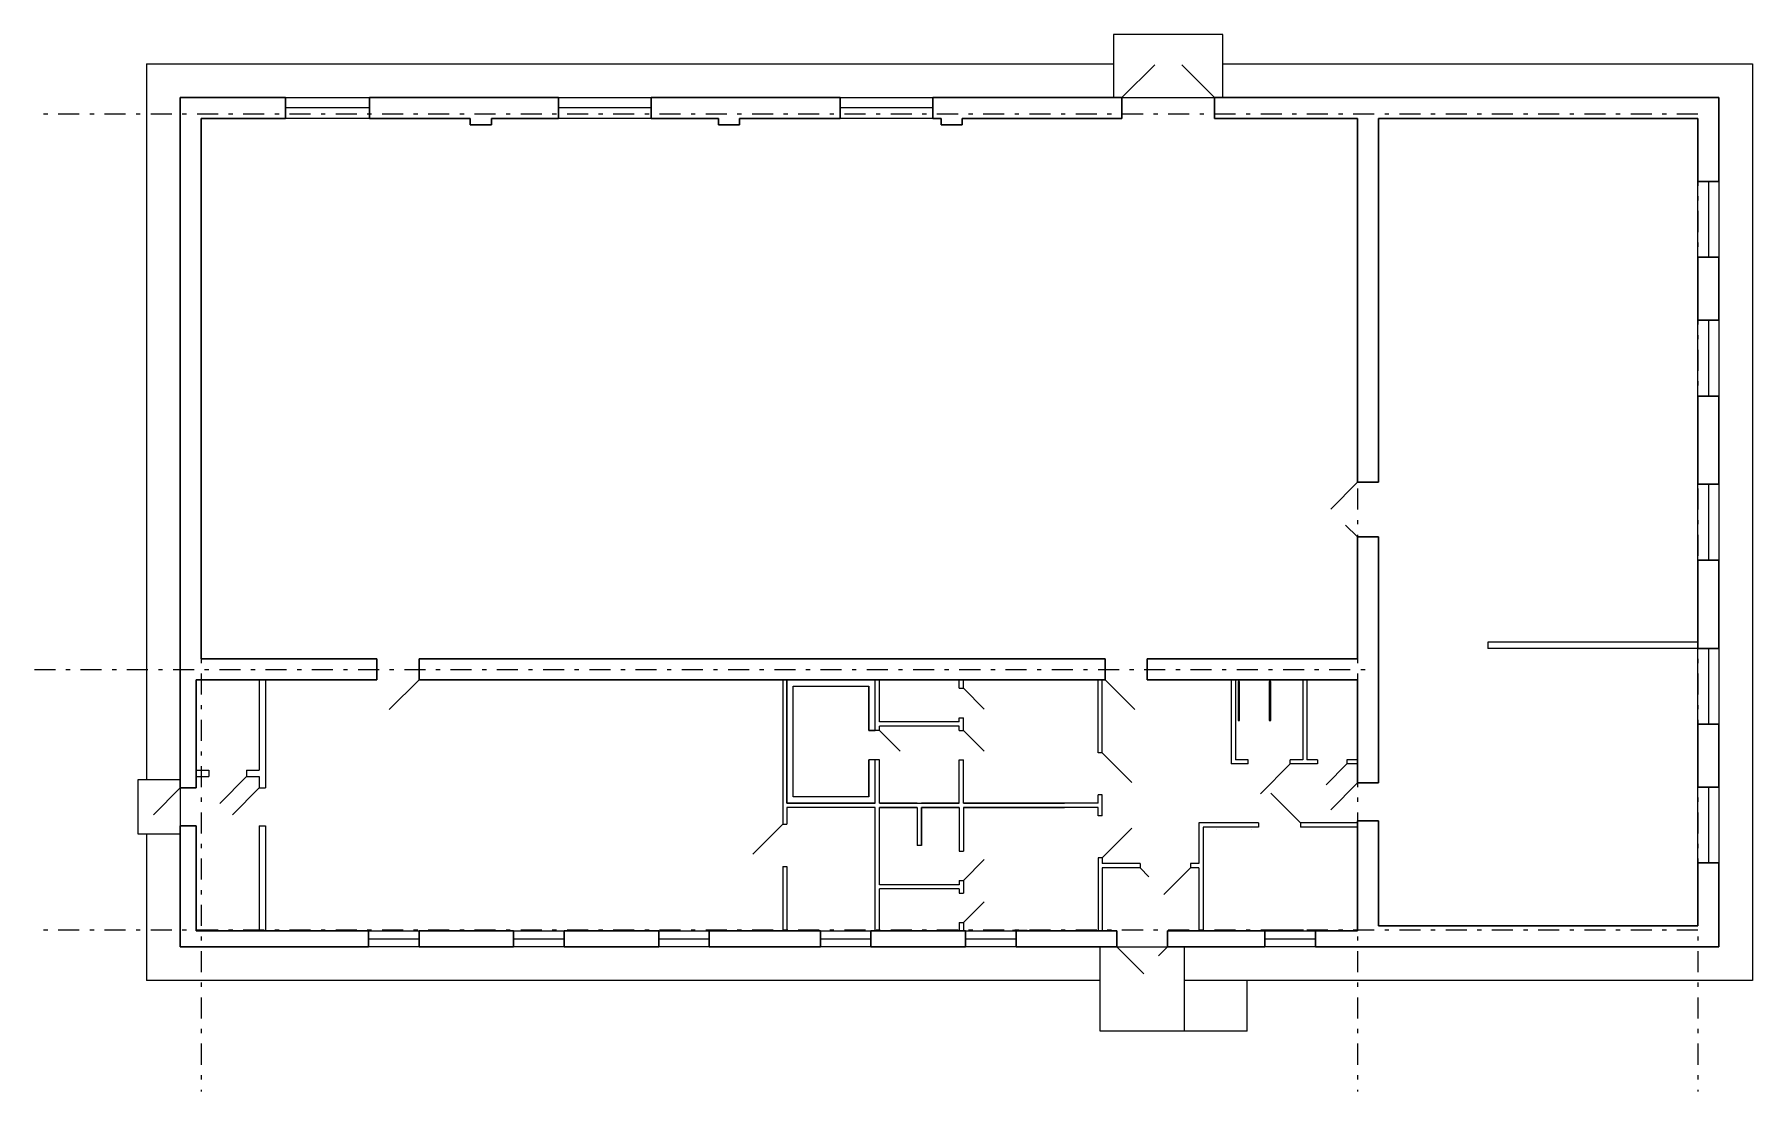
# Model space of a CAD drawing. Header units: metres. Extents: x 2.6 to 43.4, y 2.3 to 27.4.
import ezdxf

# ---------------------------------------------------------------- set-up
doc = ezdxf.new("R2010")
doc.units = ezdxf.units.M
doc.header["$MEASUREMENT"] = 0
doc.linetypes.add('( Dashdot )', pattern=[1.001, 0.5, -0.25, 0.001, -0.25])

msp = doc.modelspace()

# ---------------------------------------------------------------- linework, layer by layer
at = {"color": 7, "linetype": 'Continuous', "lineweight": 0}
for p, q in [((30.824, 27.418), (28.224, 27.418)), ((28.224, 27.418), (28.224, 25.918)), ((30.824, 25.918), (30.824, 27.418)), ((5.224, 26.718), (5.224, 9.698)), ((5.224, 26.718), (28.224, 26.718)), ((30.824, 26.718), (43.424, 26.718)), ((43.424, 26.718), (43.424, 4.918)), ((28.224, 25.918), (30.824, 25.918)), ((28.224, 25.918), (28.224, 25.918)), ((22.554, 12.068), (20.454, 12.068)), ((20.454, 12.068), (20.454, 9.133)), ((20.604, 11.318), (20.604, 11.918)), ((20.604, 11.918), (22.404, 11.918)), ((22.404, 11.918), (22.404, 11.318)), ((22.554, 10.868), (22.554, 12.068)), ((20.604, 9.283), (20.604, 11.318)), ((22.404, 11.318), (22.404, 10.958)), ((22.404, 10.958), (22.404, 10.868)), ((22.404, 10.958), (22.404, 10.958)), ((22.404, 10.868), (22.554, 10.868)), ((22.554, 10.168), (22.404, 10.168)), ((22.404, 10.168), (22.404, 9.283)), ((22.554, 9.133), (22.554, 10.168)), ((20.454, 9.133), (22.554, 9.133)), ((20.964, 9.283), (20.604, 9.283)), ((22.404, 9.283), (20.964, 9.283)), ((5.224, 8.398), (5.224, 4.918)), ((27.904, 3.718), (27.904, 5.718)), ((27.904, 5.718), (27.904, 5.718)), ((27.904, 5.718), (29.904, 5.718)), ((29.904, 5.718), (29.904, 3.718)), ((27.904, 4.918), (5.224, 4.918)), ((43.424, 4.918), (29.904, 4.918)), ((31.404, 3.718), (31.404, 4.918)), ((31.404, 3.718), (27.904, 3.718))]:
    msp.add_line(p, q, dxfattribs=at)
at = {"color": 7, "linetype": 'Continuous', "lineweight": 13}
for p, q in [((28.424, 25.918), (29.202, 26.695)), ((30.624, 25.918), (29.846, 26.695)), ((34.024, 16.768), (33.388, 16.131)), ((34.024, 15.468), (33.741, 15.75)), ((42.124, 12.968), (37.124, 12.968)), ((37.124, 12.968), (37.124, 12.818)), ((42.124, 12.818), (37.124, 12.818)), ((8.054, 12.068), (8.054, 9.498)), ((11.704, 12.068), (10.997, 11.36)), ((20.354, 12.068), (20.354, 8.633)), ((20.454, 9.133), (20.454, 12.068)), ((20.604, 11.918), (22.404, 11.918)), ((20.604, 9.283), (20.604, 11.918)), ((22.404, 10.868), (22.404, 11.918)), ((22.554, 10.868), (22.554, 12.068)), ((22.654, 11.068), (22.654, 12.068)), ((24.554, 11.868), (24.554, 12.068)), ((24.554, 11.868), (24.654, 11.868)), ((24.654, 11.868), (24.654, 12.068)), ((24.654, 11.868), (25.149, 11.373)), ((27.854, 10.333), (27.854, 12.068)), ((27.954, 10.333), (27.954, 12.068)), ((28.024, 12.068), (28.731, 11.36)), ((29.724, 12.068), (30.624, 12.068)), ((31.024, 12.068), (31.024, 10.068)), ((31.124, 12.068), (31.124, 10.168)), ((32.724, 12.068), (32.724, 10.168)), ((24.554, 11.068), (22.654, 11.068)), ((24.554, 11.068), (24.554, 11.168)), ((24.554, 11.168), (24.654, 11.168)), ((24.654, 10.868), (24.654, 11.168)), ((22.654, 10.868), (22.404, 10.868)), ((24.554, 10.968), (22.654, 10.968)), ((22.654, 10.868), (22.654, 10.968)), ((22.654, 10.868), (23.149, 10.373)), ((24.554, 10.868), (24.554, 10.968)), ((24.554, 10.868), (24.654, 10.868)), ((24.654, 10.868), (25.149, 10.373)), ((27.954, 10.333), (27.854, 10.333)), ((27.954, 10.333), (28.661, 9.625)), ((22.404, 9.283), (22.404, 10.168)), ((22.654, 10.168), (22.404, 10.168)), ((22.554, 9.133), (22.554, 10.168)), ((22.654, 9.133), (22.654, 10.168)), ((24.554, 9.133), (24.554, 10.168)), ((24.554, 10.168), (24.654, 10.168)), ((24.654, 9.133), (24.654, 10.168)), ((31.424, 10.068), (31.024, 10.068)), ((31.424, 10.168), (31.124, 10.168)), ((31.424, 10.068), (31.424, 10.168)), ((32.424, 10.068), (31.717, 9.36)), ((32.724, 10.168), (32.424, 10.168)), ((32.424, 10.068), (32.424, 10.168)), ((33.074, 10.068), (32.424, 10.068)), ((33.074, 10.168), (32.824, 10.168)), ((33.074, 10.168), (33.074, 10.068)), ((33.774, 10.068), (33.279, 9.573)), ((34.024, 10.168), (33.774, 10.168)), ((33.774, 10.168), (33.774, 10.068)), ((34.024, 10.068), (33.774, 10.068)), ((6.024, 9.498), (5.388, 8.861)), ((7.604, 9.768), (6.968, 9.131)), ((7.904, 9.498), (7.268, 8.861)), ((7.904, 9.768), (7.904, 9.498)), ((7.904, 9.498), (8.054, 9.498)), ((34.024, 9.618), (33.388, 8.981)), ((22.554, 9.133), (20.454, 9.133)), ((22.554, 9.033), (20.454, 9.033)), ((20.454, 9.033), (20.454, 8.633)), ((22.404, 9.283), (20.604, 9.283)), ((22.554, 6.098), (22.554, 9.033)), ((23.554, 9.133), (22.654, 9.133)), ((22.654, 7.198), (22.654, 9.033)), ((23.554, 9.033), (22.654, 9.033)), ((23.554, 9.033), (23.554, 8.133)), ((24.554, 9.133), (23.654, 9.133)), ((23.654, 9.033), (23.654, 8.133)), ((24.554, 9.033), (23.654, 9.033)), ((24.554, 9.033), (24.554, 7.998)), ((27.854, 9.133), (24.654, 9.133)), ((27.854, 9.033), (24.654, 9.033)), ((24.654, 9.033), (24.654, 7.998)), ((27.854, 9.133), (27.854, 9.333)), ((27.954, 9.333), (27.854, 9.333)), ((27.854, 8.833), (27.854, 9.033)), ((27.954, 8.833), (27.954, 9.333)), ((32.674, 8.668), (31.967, 9.375)), ((7.904, 8.598), (8.054, 8.598)), ((7.904, 8.598), (7.904, 6.098)), ((8.054, 8.598), (8.054, 6.098)), ((20.354, 8.633), (19.647, 7.925)), ((20.354, 8.633), (20.454, 8.633)), ((27.954, 8.833), (27.854, 8.833)), ((30.254, 8.668), (30.254, 7.698)), ((31.674, 8.668), (30.254, 8.668)), ((31.674, 8.668), (31.674, 8.568)), ((34.024, 8.668), (32.674, 8.668)), ((32.674, 8.668), (32.674, 8.568)), ((27.954, 7.833), (28.661, 8.54)), ((30.354, 8.568), (30.354, 6.098)), ((31.674, 8.568), (30.354, 8.568)), ((34.024, 8.568), (32.674, 8.568)), ((23.654, 8.133), (23.554, 8.133)), ((24.554, 7.998), (24.654, 7.998)), ((24.654, 7.298), (25.149, 7.793)), ((27.954, 7.833), (27.854, 7.833)), ((27.854, 7.833), (27.854, 6.098)), ((27.954, 7.833), (27.954, 7.698)), ((20.354, 7.633), (20.454, 7.633)), ((20.354, 7.633), (20.354, 6.098)), ((20.454, 7.633), (20.454, 6.098)), ((28.854, 7.698), (27.954, 7.698)), ((27.954, 7.598), (27.954, 6.098)), ((28.854, 7.598), (27.954, 7.598)), ((28.854, 7.698), (28.854, 7.598)), ((28.854, 7.598), (29.066, 7.385)), ((30.054, 7.598), (29.418, 6.961)), ((30.254, 7.698), (30.054, 7.698)), ((30.054, 7.698), (30.054, 7.598)), ((30.254, 7.598), (30.054, 7.598)), ((30.254, 7.598), (30.254, 6.098)), ((24.554, 7.198), (22.654, 7.198)), ((22.654, 6.098), (22.654, 7.098)), ((24.554, 7.098), (22.654, 7.098)), ((24.554, 7.298), (24.654, 7.298)), ((24.554, 7.298), (24.554, 7.198)), ((24.554, 7.098), (24.554, 6.998)), ((24.554, 6.998), (24.654, 6.998)), ((24.654, 7.298), (24.654, 6.998)), ((24.654, 6.298), (25.149, 6.793)), ((24.554, 6.298), (24.654, 6.298)), ((24.554, 6.298), (24.554, 6.098)), ((24.654, 6.298), (24.654, 6.098)), ((28.304, 5.718), (28.941, 5.081)), ((29.504, 5.718), (29.292, 5.505))]:
    msp.add_line(p, q, dxfattribs=at)
at = {"lineweight": 30}
for p, q in [((6.024, 25.918), (8.524, 25.918)), ((6.024, 25.918), (6.024, 9.498)), ((8.524, 25.918), (8.524, 25.418)), ((10.524, 25.918), (10.524, 25.418)), ((10.524, 25.918), (15.024, 25.918)), ((15.024, 25.918), (15.024, 25.418)), ((17.224, 25.918), (17.224, 25.418)), ((17.224, 25.918), (21.724, 25.918)), ((21.724, 25.918), (21.724, 25.418)), ((23.924, 25.918), (23.924, 25.418)), ((23.924, 25.918), (28.424, 25.918)), ((28.424, 25.918), (28.424, 25.418)), ((30.624, 25.918), (30.624, 25.418)), ((30.624, 25.918), (42.624, 25.918)), ((42.624, 25.918), (42.624, 23.918)), ((6.524, 25.418), (8.524, 25.418)), ((6.524, 25.418), (6.524, 12.568)), ((10.524, 25.418), (12.924, 25.418)), ((12.924, 25.418), (12.924, 25.268)), ((13.424, 25.418), (13.424, 25.268)), ((13.424, 25.418), (15.024, 25.418)), ((17.224, 25.418), (18.824, 25.418)), ((18.824, 25.418), (18.824, 25.268)), ((19.324, 25.418), (19.324, 25.268)), ((19.324, 25.418), (21.724, 25.418)), ((23.924, 25.418), (24.124, 25.418)), ((24.124, 25.418), (24.124, 25.268)), ((24.624, 25.418), (24.624, 25.268)), ((24.624, 25.418), (28.424, 25.418)), ((30.624, 25.418), (34.024, 25.418)), ((34.024, 25.418), (34.024, 16.768)), ((34.524, 25.418), (34.524, 16.768)), ((34.524, 25.418), (42.124, 25.418)), ((42.124, 25.418), (42.124, 23.918)), ((12.924, 25.268), (13.424, 25.268)), ((18.824, 25.268), (19.324, 25.268)), ((24.124, 25.268), (24.624, 25.268)), ((42.124, 23.918), (42.624, 23.918)), ((42.124, 22.118), (42.624, 22.118)), ((42.124, 22.118), (42.124, 20.618)), ((42.624, 22.118), (42.624, 20.618)), ((42.124, 20.618), (42.624, 20.618)), ((42.124, 18.818), (42.624, 18.818)), ((42.124, 18.818), (42.124, 16.718)), ((42.624, 18.818), (42.624, 16.718)), ((34.024, 16.768), (34.524, 16.768)), ((42.124, 16.718), (42.624, 16.718)), ((34.024, 15.468), (34.524, 15.468)), ((34.024, 15.468), (34.024, 12.568)), ((34.524, 15.468), (34.524, 9.618)), ((42.124, 14.918), (42.624, 14.918)), ((42.124, 14.918), (42.124, 12.818)), ((42.624, 14.918), (42.624, 12.818)), ((42.124, 12.818), (42.624, 12.818)), ((6.524, 12.568), (10.704, 12.568)), ((10.704, 12.568), (10.704, 12.068)), ((11.704, 12.568), (11.704, 12.068)), ((11.704, 12.568), (28.024, 12.568)), ((28.024, 12.568), (28.024, 12.068)), ((29.024, 12.568), (29.024, 12.068)), ((29.024, 12.568), (34.024, 12.568)), ((6.404, 12.068), (10.704, 12.068)), ((6.404, 12.068), (6.404, 9.498)), ((11.704, 12.068), (28.024, 12.068)), ((29.024, 12.068), (34.024, 12.068)), ((34.024, 12.068), (34.024, 9.618)), ((42.124, 11.018), (42.624, 11.018)), ((42.124, 11.018), (42.124, 9.518)), ((42.624, 11.018), (42.624, 9.518)), ((6.404, 9.498), (6.024, 9.498)), ((34.024, 9.618), (34.524, 9.618)), ((42.124, 9.518), (42.624, 9.518)), ((6.404, 8.598), (6.024, 8.598)), ((6.024, 8.598), (6.024, 5.718)), ((6.404, 8.598), (6.404, 6.098)), ((34.024, 8.718), (34.524, 8.718)), ((34.024, 8.718), (34.024, 6.098)), ((34.524, 8.718), (34.524, 6.218)), ((42.124, 7.718), (42.624, 7.718)), ((42.124, 7.718), (42.124, 6.218)), ((42.624, 7.718), (42.624, 5.718)), ((34.524, 6.218), (42.124, 6.218)), ((10.504, 6.098), (6.404, 6.098)), ((10.504, 6.098), (10.504, 5.718)), ((11.704, 6.098), (11.704, 5.718)), ((13.954, 6.098), (11.704, 6.098)), ((13.954, 6.098), (13.954, 5.718)), ((15.154, 6.098), (15.154, 5.718)), ((17.404, 6.098), (15.154, 6.098)), ((17.404, 6.098), (17.404, 5.718)), ((18.604, 6.098), (18.604, 5.718)), ((21.254, 6.098), (18.604, 6.098)), ((21.254, 6.098), (21.254, 5.718)), ((22.454, 6.098), (22.454, 5.718)), ((24.704, 6.098), (22.454, 6.098)), ((24.704, 6.098), (24.704, 5.718)), ((25.904, 6.098), (25.904, 5.718)), ((28.304, 6.098), (25.904, 6.098)), ((28.304, 6.098), (28.304, 5.718)), ((29.504, 6.098), (29.504, 5.718)), ((31.824, 6.098), (29.504, 6.098)), ((31.824, 6.098), (31.824, 5.718)), ((34.024, 6.098), (33.024, 6.098)), ((33.024, 6.098), (33.024, 5.718)), ((10.504, 5.718), (6.024, 5.718)), ((13.954, 5.718), (11.704, 5.718)), ((17.404, 5.718), (15.154, 5.718)), ((21.254, 5.718), (18.604, 5.718)), ((24.704, 5.718), (22.454, 5.718)), ((28.304, 5.718), (25.904, 5.718)), ((31.824, 5.718), (29.504, 5.718)), ((42.624, 5.718), (33.024, 5.718))]:
    msp.add_line(p, q, dxfattribs=at)
at = {"lineweight": 0}
for p, q in [((8.524, 25.918), (10.524, 25.918)), ((8.524, 25.418), (8.524, 25.918)), ((8.524, 25.918), (8.524, 25.918)), ((10.524, 25.918), (10.524, 25.418)), ((15.024, 25.918), (17.224, 25.918)), ((15.024, 25.418), (15.024, 25.918)), ((15.024, 25.918), (15.024, 25.918)), ((17.224, 25.918), (17.224, 25.418)), ((21.724, 25.918), (23.924, 25.918)), ((21.724, 25.418), (21.724, 25.918)), ((21.724, 25.918), (21.724, 25.918)), ((23.924, 25.918), (23.924, 25.418)), ((10.524, 25.668), (8.524, 25.668)), ((10.524, 25.418), (8.524, 25.418)), ((17.224, 25.668), (15.024, 25.668)), ((17.224, 25.418), (15.024, 25.418)), ((23.924, 25.668), (21.724, 25.668)), ((23.924, 25.418), (21.724, 25.418)), ((42.124, 23.918), (42.624, 23.918)), ((42.124, 22.118), (42.124, 23.918)), ((42.124, 23.918), (42.124, 23.918)), ((42.374, 23.918), (42.374, 22.118)), ((42.624, 23.918), (42.624, 22.118)), ((42.624, 22.118), (42.124, 22.118)), ((42.124, 20.618), (42.624, 20.618)), ((42.124, 18.818), (42.124, 20.618)), ((42.124, 20.618), (42.124, 20.618)), ((42.374, 20.618), (42.374, 18.818)), ((42.624, 20.618), (42.624, 18.818)), ((42.624, 18.818), (42.124, 18.818)), ((42.124, 16.718), (42.624, 16.718)), ((42.124, 14.918), (42.124, 16.718)), ((42.124, 16.718), (42.124, 16.718)), ((42.374, 16.718), (42.374, 14.918)), ((42.624, 16.718), (42.624, 14.918)), ((42.624, 14.918), (42.124, 14.918)), ((42.124, 12.818), (42.624, 12.818)), ((42.124, 11.018), (42.124, 12.818)), ((42.124, 12.818), (42.124, 12.818)), ((42.374, 12.818), (42.374, 11.018)), ((42.624, 12.818), (42.624, 11.018)), ((42.624, 11.018), (42.124, 11.018)), ((5.024, 8.398), (5.024, 9.698)), ((5.024, 9.698), (6.024, 9.698)), ((6.024, 9.698), (6.024, 8.398)), ((6.024, 9.698), (6.024, 9.698)), ((42.124, 9.518), (42.624, 9.518)), ((42.124, 7.718), (42.124, 9.518)), ((42.124, 9.518), (42.124, 9.518)), ((42.374, 9.518), (42.374, 7.718)), ((42.624, 9.518), (42.624, 7.718)), ((6.024, 8.398), (5.024, 8.398)), ((42.624, 7.718), (42.124, 7.718)), ((10.504, 6.098), (11.704, 6.098)), ((10.504, 5.718), (10.504, 6.098)), ((10.504, 6.098), (10.504, 6.098)), ((10.504, 5.908), (11.704, 5.908)), ((11.704, 6.098), (11.704, 5.718)), ((13.954, 6.098), (15.154, 6.098)), ((13.954, 5.718), (13.954, 6.098)), ((13.954, 6.098), (13.954, 6.098)), ((13.954, 5.908), (15.154, 5.908)), ((15.154, 6.098), (15.154, 5.718)), ((17.404, 6.098), (18.604, 6.098)), ((17.404, 5.718), (17.404, 6.098)), ((17.404, 6.098), (17.404, 6.098)), ((17.404, 5.908), (18.604, 5.908)), ((18.604, 6.098), (18.604, 5.718)), ((21.254, 6.098), (22.454, 6.098)), ((21.254, 5.718), (21.254, 6.098)), ((21.254, 6.098), (21.254, 6.098)), ((21.254, 5.908), (22.454, 5.908)), ((22.454, 6.098), (22.454, 5.718)), ((24.704, 6.098), (25.904, 6.098)), ((24.704, 5.718), (24.704, 6.098)), ((24.704, 6.098), (24.704, 6.098)), ((24.704, 5.908), (25.904, 5.908)), ((25.904, 6.098), (25.904, 5.718)), ((31.824, 6.098), (33.024, 6.098)), ((31.824, 5.718), (31.824, 6.098)), ((31.824, 6.098), (31.824, 6.098)), ((31.824, 5.908), (33.024, 5.908)), ((33.024, 6.098), (33.024, 5.718)), ((11.704, 5.718), (10.504, 5.718)), ((15.154, 5.718), (13.954, 5.718)), ((18.604, 5.718), (17.404, 5.718)), ((22.454, 5.718), (21.254, 5.718)), ((25.904, 5.718), (24.704, 5.718)), ((33.024, 5.718), (31.824, 5.718))]:
    msp.add_line(p, q, dxfattribs=at)
at = {"color": 1, "linetype": '( Dashdot )', "lineweight": 0}
for p, q in [((42.124, 25.518), (2.555, 25.518)), ((6.524, 25.418), (6.524, 2.277)), ((34.024, 25.418), (34.024, 2.277)), ((42.124, 25.418), (42.124, 2.277)), ((2.555, 12.318), (34.274, 12.318)), ((42.124, 6.118), (2.555, 6.118))]:
    msp.add_line(p, q, dxfattribs=at)
at = {"lineweight": 13}
for p, q in [((7.904, 12.068), (7.904, 9.918)), ((32.824, 12.068), (32.824, 10.168)), ((6.404, 9.918), (6.704, 9.918)), ((6.704, 9.918), (6.704, 9.768)), ((7.604, 9.918), (7.604, 9.768)), ((7.604, 9.918), (7.904, 9.918)), ((6.404, 9.768), (6.704, 9.768)), ((7.604, 9.768), (7.904, 9.768))]:
    msp.add_line(p, q, dxfattribs=at)
at = {"color": 252, "linetype": 'Continuous', "lineweight": 13}
for p, q in [((26.168, 12.06), (25.818, 12.06)), ((26.579, 12.06), (26.229, 12.06)), ((31.22, 12.031), (31.184, 12.031)), ((31.184, 12.031), (31.184, 11.099)), ((31.22, 11.099), (31.22, 12.031)), ((31.22, 12.031), (31.22, 12.031)), ((31.961, 12.031), (31.925, 12.031)), ((31.925, 12.031), (31.925, 11.099)), ((31.961, 11.099), (31.961, 12.031)), ((31.961, 12.031), (31.961, 12.031)), ((31.184, 11.099), (31.22, 11.099)), ((31.925, 11.099), (31.961, 11.099)), ((22.654, 9.133), (23.554, 9.133)), ((22.654, 9.033), (23.554, 9.033)), ((22.654, 8.133), (22.654, 9.033)), ((23.554, 9.133), (24.554, 9.133)), ((23.554, 9.033), (23.554, 8.133)), ((23.654, 9.033), (24.554, 9.033)), ((23.654, 8.133), (23.654, 9.033)), ((24.554, 9.033), (24.554, 8.133)), ((31.605, 8.568), (30.354, 8.568)), ((30.354, 8.568), (30.354, 7.968)), ((30.67, 8.519), (30.67, 8.519)), ((31.503, 8.519), (31.503, 8.519)), ((26.168, 6.105), (25.818, 6.105)), ((26.579, 6.105), (26.229, 6.105)), ((32.738, 6.12), (32.138, 6.12))]:
    msp.add_line(p, q, dxfattribs=at)
at = {"color": 0, "linetype": 'ByBlock', "lineweight": -2}
for p, q in [((27.382, 12.068), (27.854, 12.068)), ((27.854, 11.668), (27.854, 12.068)), ((27.854, 11.268), (27.854, 11.668)), ((27.854, 10.868), (27.854, 11.268)), ((27.854, 10.468), (27.854, 10.868)), ((24.654, 9.133), (24.654, 9.605)), ((24.654, 9.133), (25.054, 9.133)), ((24.654, 9.033), (24.654, 8.56)), ((24.654, 9.033), (25.054, 9.033)), ((25.054, 9.133), (25.454, 9.133)), ((25.054, 9.033), (25.454, 9.033)), ((25.454, 9.133), (25.854, 9.133)), ((25.454, 9.033), (25.854, 9.033)), ((25.854, 9.133), (26.254, 9.133)), ((25.854, 9.033), (26.254, 9.033)), ((26.254, 9.133), (26.654, 9.133)), ((26.254, 9.033), (26.654, 9.033)), ((26.654, 9.133), (27.054, 9.133)), ((26.654, 9.033), (27.054, 9.033)), ((27.854, 7.698), (27.854, 7.298)), ((27.854, 7.298), (27.854, 6.898)), ((27.854, 6.898), (27.854, 6.498)), ((27.854, 6.498), (27.854, 6.098)), ((27.382, 6.098), (27.854, 6.098))]:
    msp.add_line(p, q, dxfattribs=at)

doc.saveas('drawing.dxf')
